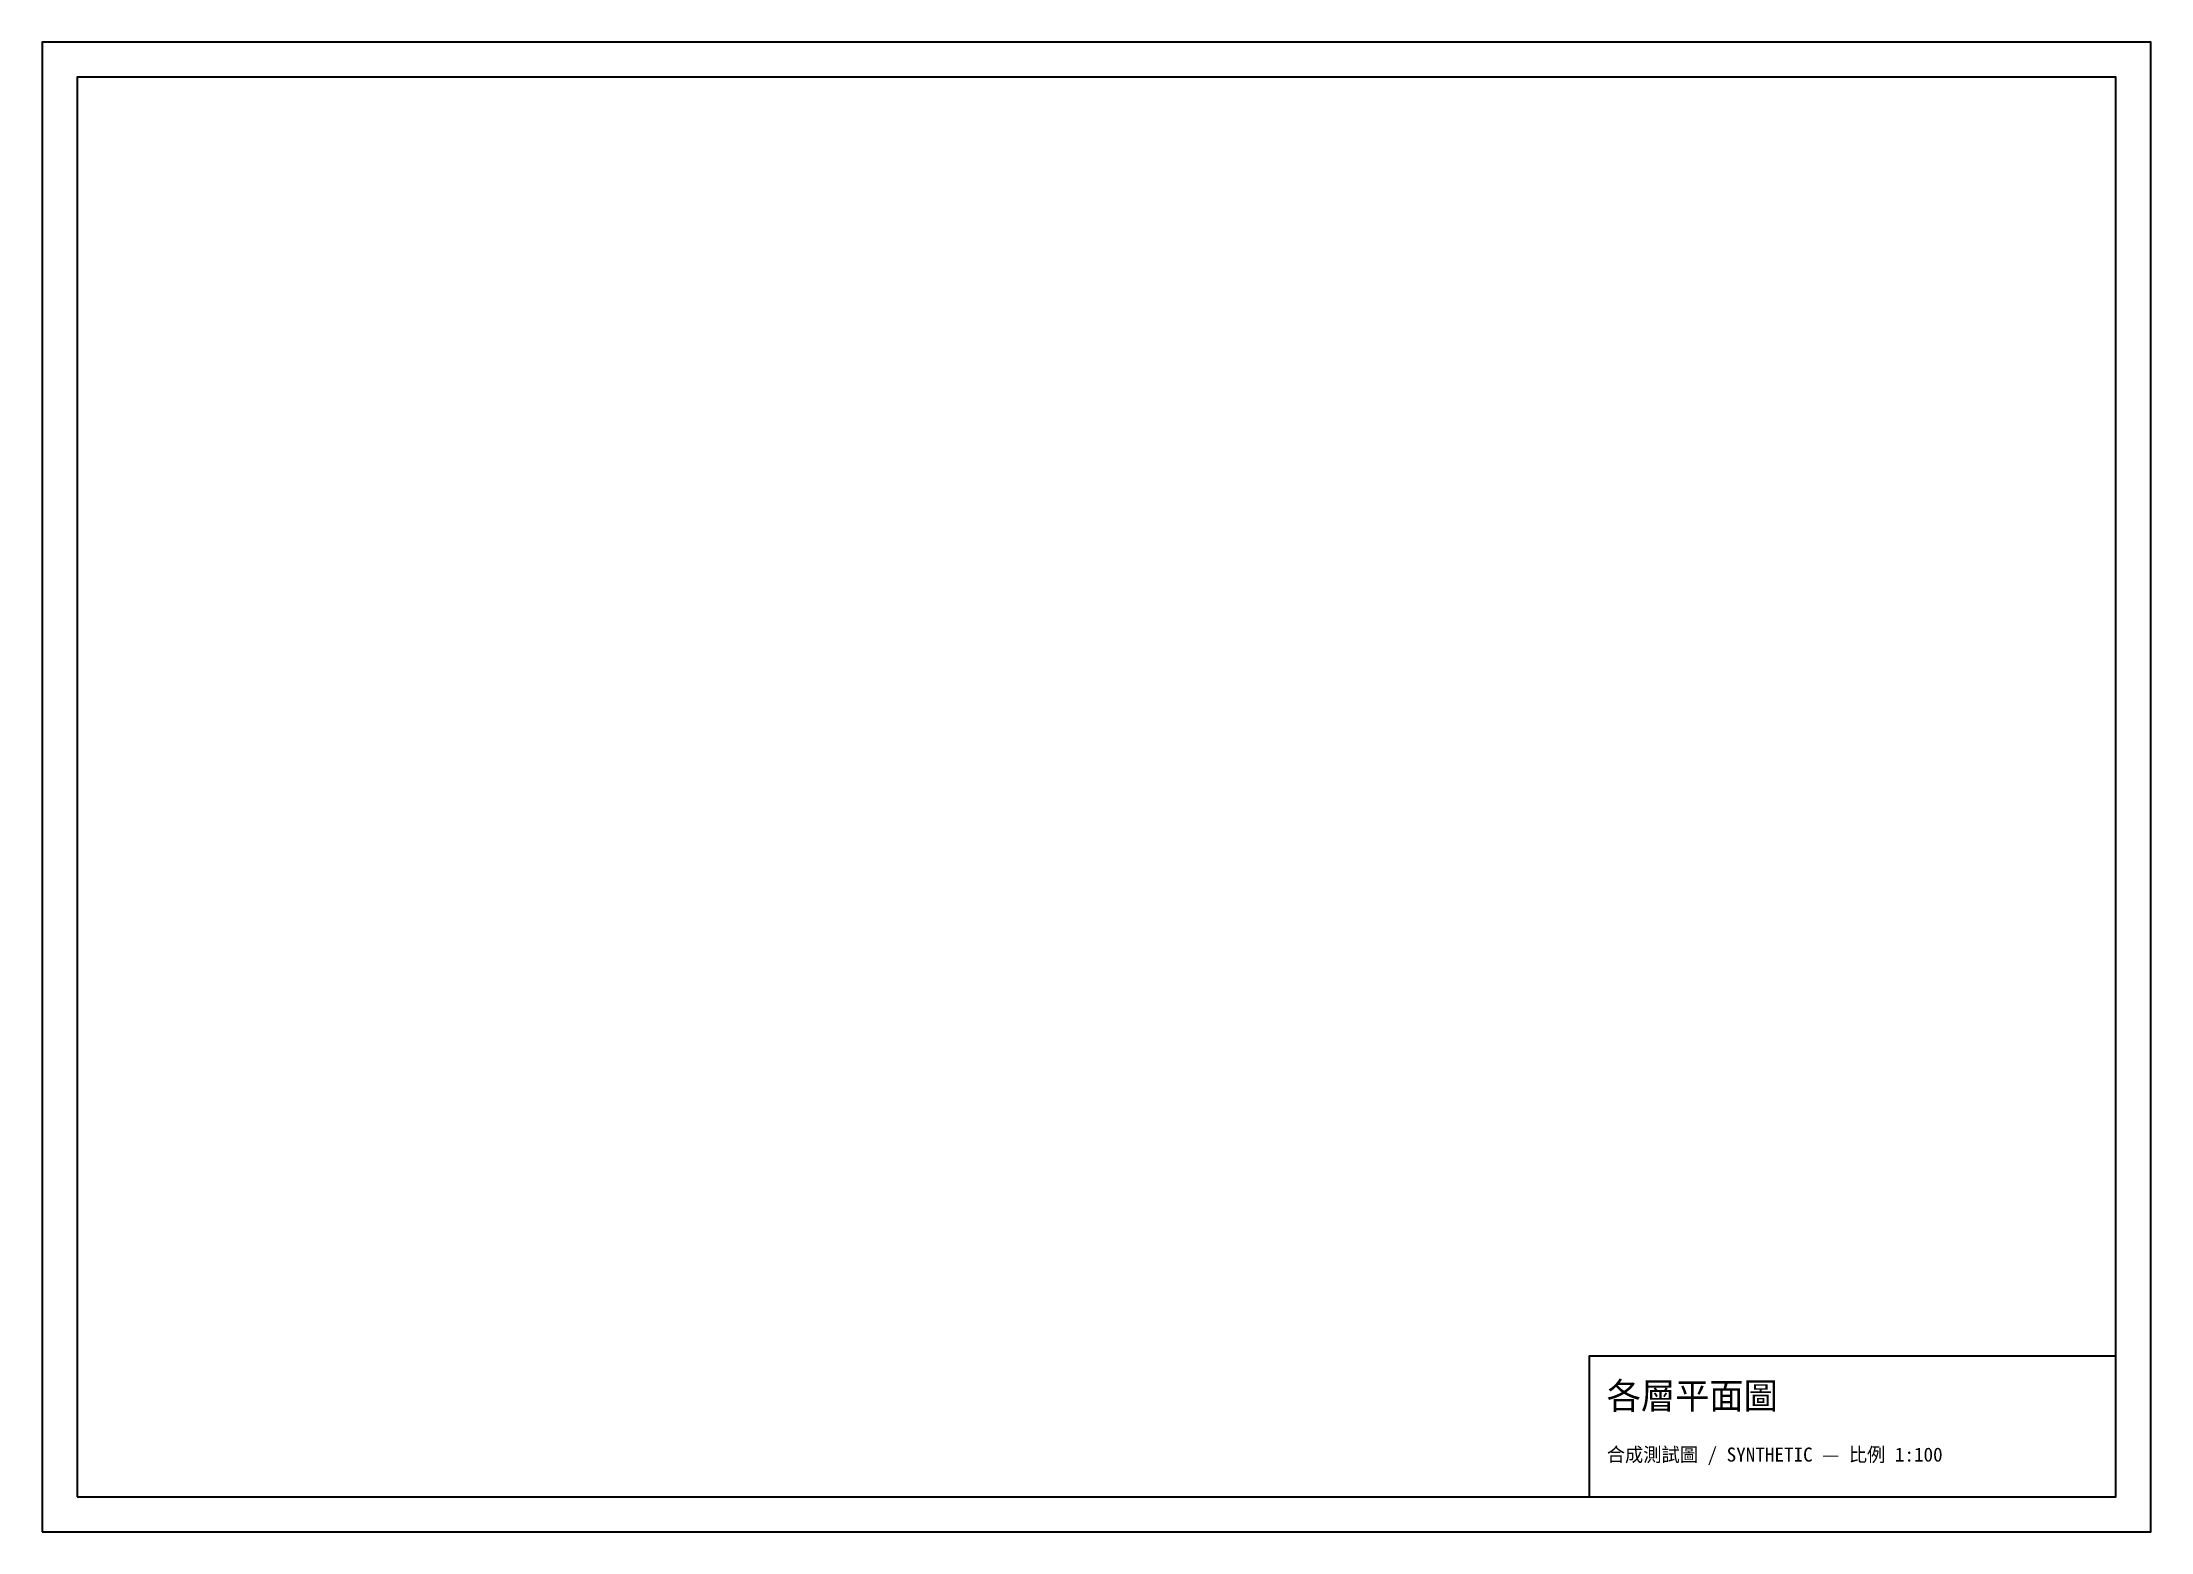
# Paper-space layout 'Layout1' of a CAD drawing. Header units: millimetres. Extents: x 0 to 841, y 0 to 594.
import ezdxf

# ---------------------------------------------------------------- set-up
doc = ezdxf.new("R2010")
doc.units = ezdxf.units.MM
doc.layers.add('X-FRAME', color=7, linetype='Continuous')

psp = doc.layouts.get("Layout1")

# ---------------------------------------------------------------- linework, layer by layer
at = {"layer": 'X-FRAME'}
for points in [[(0, 0), (841, 0), (841, 594), (0, 594)], [(14, 14), (827, 14), (827, 580), (14, 580)], [(617, 14), (827, 14), (827, 70), (617, 70)]]:
    psp.add_lwpolyline(points, close=True, dxfattribs=at)

# ---------------------------------------------------------------- texts
for s, height, p in [('各層平面圖', 10.5, (624, 49)), ('合成測試圖 / SYNTHETIC — 比例 1:100', 5.6, (624, 28))]:
    psp.add_text(s, height=height, dxfattribs=at).set_placement(p)

doc.saveas('drawing.dxf')
